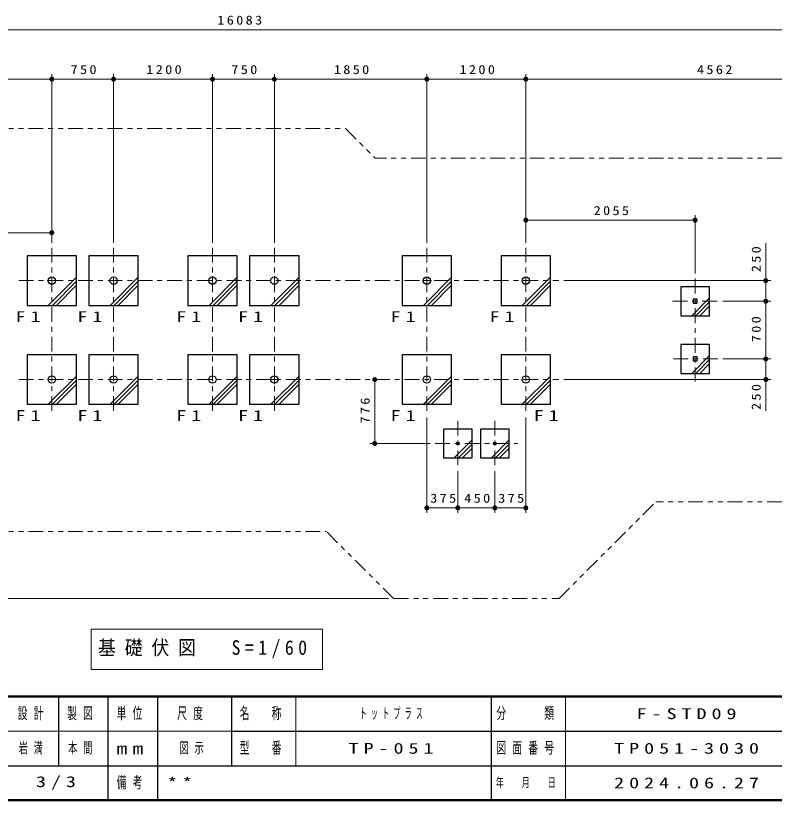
# Model space of a CAD drawing. Units: millimetres on the paper, scale 1:60. Extents: x -385 to 0, y -594 to 267.
# Drawn here: x -231.1 to -77.8, y -594 to -435.3 of the extents above; entities that cross this region are included whole.
import ezdxf

# ---------------------------------------------------------------- set-up
doc = ezdxf.new("R2010")
doc.units = ezdxf.units.MM
doc.linetypes.add('USER2', pattern=[6, 3, -1, 1, -1])
doc.linetypes.add('USER3', pattern=[8, 3, -1, 1, -1, 1, -1])
doc.layers.add('1_60', color=2, linetype='Continuous', lineweight=25)
doc.layers.add('LY_3', color=7, linetype='Continuous', lineweight=13)
doc.layers.add('LY_4', color=7, linetype='Continuous')
doc.styles.add('ＭＳ ゴシック', font='')
doc.styles.get('ＭＳ ゴシック').set_extended_font_data('MS Gothic')

# ---------------------------------------------------------------- blocks, each defined once
blk = doc.blocks.new('filled_dot')
at = {"color": 0, "linetype": 'Continuous', "lineweight": -2, "const_width": 1.25}
blk.add_lwpolyline([(-0.625, 0, 1), (0.625, 0, 1)], format="xyb", close=True, dxfattribs=at)

msp = doc.modelspace()

# ---------------------------------------------------------------- linework, layer by layer
at = {"layer": '1_60', "color": 7, "lineweight": 13}
for p, q in [((-320.041, -438.14), (-51.989, -438.14)), ((-223.848, -481.224), (-223.848, -447.14)), ((-211.348, -481.224), (-211.348, -447.14)), ((-191.348, -481.224), (-191.348, -447.14)), ((-178.848, -481.224), (-178.848, -447.14)), ((-148.015, -481.224), (-148.015, -447.14)), ((-128.015, -481.224), (-128.015, -447.14)), ((-320.041, -448.14), (-223.848, -448.14)), ((-223.848, -448.14), (-211.348, -448.14)), ((-211.348, -448.14), (-191.348, -448.14)), ((-191.348, -448.14), (-178.848, -448.14)), ((-178.848, -448.14), (-148.015, -448.14)), ((-148.015, -448.14), (-128.015, -448.14)), ((-128.015, -448.14), (-51.989, -448.14)), ((-93.76, -487.474), (-93.76, -475.66)), ((-128.015, -476.66), (-93.76, -476.66)), ((-282.541, -479.198), (-223.848, -479.198)), ((-79.486, -481.322), (-79.486, -493.057)), ((-218.848, -488.187), (-224.551, -493.89)), ((-206.348, -488.187), (-212.051, -493.89)), ((-186.348, -488.187), (-192.051, -493.89)), ((-173.848, -488.187), (-179.551, -493.89)), ((-143.014, -488.187), (-148.718, -493.89)), ((-123.014, -488.187), (-128.718, -493.89)), ((-218.848, -489.012), (-223.726, -493.89)), ((-218.848, -489.837), (-222.901, -493.89)), ((-206.348, -489.012), (-211.226, -493.89)), ((-206.348, -489.837), (-210.401, -493.89)), ((-186.348, -489.012), (-191.226, -493.89)), ((-186.348, -489.837), (-190.401, -493.89)), ((-173.848, -489.012), (-178.726, -493.89)), ((-173.848, -489.837), (-177.901, -493.89)), ((-143.014, -489.012), (-147.893, -493.89)), ((-143.014, -489.837), (-147.068, -493.89)), ((-123.014, -489.012), (-127.893, -493.89)), ((-123.014, -489.837), (-127.068, -493.89)), ((-120.348, -488.89), (-78.486, -488.89)), ((-90.843, -492.354), (-94.463, -495.974)), ((-90.843, -493.179), (-93.638, -495.974)), ((-88.176, -493.057), (-78.486, -493.057)), ((-79.486, -493.057), (-79.486, -504.724)), ((-90.843, -494.004), (-92.813, -495.974)), ((-90.843, -504.02), (-94.463, -507.64)), ((-90.843, -504.845), (-93.638, -507.64)), ((-90.843, -505.67), (-92.813, -507.64)), ((-88.176, -504.724), (-78.486, -504.724)), ((-79.486, -504.724), (-79.486, -515.194)), ((-218.848, -508.187), (-224.551, -513.89)), ((-218.848, -509.012), (-223.726, -513.89)), ((-206.348, -508.187), (-212.051, -513.89)), ((-206.348, -509.012), (-211.226, -513.89)), ((-186.348, -508.187), (-192.051, -513.89)), ((-186.348, -509.012), (-191.226, -513.89)), ((-173.848, -508.187), (-179.551, -513.89)), ((-173.848, -509.012), (-178.726, -513.89)), ((-158.556, -521.824), (-158.556, -508.89)), ((-143.014, -508.187), (-148.718, -513.89)), ((-143.014, -509.012), (-147.893, -513.89)), ((-123.014, -508.187), (-128.718, -513.89)), ((-123.014, -509.012), (-127.893, -513.89)), ((-120.348, -508.89), (-78.486, -508.89)), ((-218.848, -509.837), (-222.901, -513.89)), ((-206.348, -509.837), (-210.401, -513.89)), ((-186.348, -509.837), (-190.401, -513.89)), ((-173.848, -509.837), (-177.901, -513.89)), ((-143.014, -509.837), (-147.068, -513.89)), ((-123.014, -509.837), (-127.068, -513.89)), ((-148.015, -516.557), (-148.015, -535.842)), ((-128.015, -516.557), (-128.015, -535.842)), ((-147.348, -521.824), (-159.556, -521.824)), ((-138.848, -521.12), (-142.468, -524.74)), ((-138.848, -521.945), (-141.643, -524.74)), ((-131.348, -521.12), (-134.968, -524.74)), ((-131.348, -521.945), (-134.143, -524.74)), ((-138.848, -522.77), (-140.818, -524.74)), ((-131.348, -522.77), (-133.318, -524.74)), ((-141.765, -527.407), (-141.765, -535.842)), ((-134.265, -527.407), (-134.265, -535.842)), ((-141.765, -534.842), (-148.015, -534.842)), ((-134.265, -534.842), (-141.765, -534.842)), ((-128.015, -534.842), (-134.265, -534.842)), ((-155.735, -553.204), (-331.041, -553.204)), ((-215.9, -559.393), (-215.9, -567.526)), ((-169.1, -559.393), (-215.9, -559.393)), ((-169.1, -567.526), (-169.1, -559.393)), ((-215.9, -567.526), (-169.1, -567.526))]:
    msp.add_line(p, q, dxfattribs=at)
at = {"layer": '1_60', "linetype": 'USER3', "lineweight": 13}
for p, q in [((-236.56, -458.14), (-164.444, -458.14)), ((-164.444, -458.14), (-158.444, -464.14)), ((-68.197, -464.14), (-158.444, -464.14)), ((-121.294, -553.204), (-101.73, -533.64)), ((-68.197, -533.64), (-101.73, -533.64)), ((-236.56, -539.64), (-168.299, -539.64)), ((-154.735, -553.204), (-168.299, -539.64)), ((-154.735, -553.204), (-121.294, -553.204))]:
    msp.add_line(p, q, dxfattribs=at)
at = {"layer": '1_60', "color": 7, "linetype": 'USER2', "lineweight": 13}
for p, q in [((-223.848, -482.224), (-223.848, -515.557)), ((-211.348, -482.224), (-211.348, -515.557)), ((-191.348, -482.224), (-191.348, -515.557)), ((-178.848, -482.224), (-178.848, -515.557)), ((-148.015, -482.224), (-148.015, -515.557)), ((-128.015, -482.224), (-128.015, -515.557)), ((-191.348, -487.981), (-191.348, -489.799)), ((-178.848, -487.981), (-178.848, -489.799)), ((-93.76, -488.474), (-93.76, -509.307)), ((-230.515, -488.89), (-121.348, -488.89)), ((-224.757, -488.89), (-222.939, -488.89)), ((-148.924, -488.89), (-147.105, -488.89)), ((-98.343, -493.057), (-89.176, -493.057)), ((-89.176, -504.724), (-98.343, -504.724)), ((-230.515, -508.89), (-121.348, -508.89)), ((-177.939, -508.89), (-179.757, -508.89)), ((-178.848, -509.799), (-178.848, -507.981)), ((-141.765, -517.24), (-141.765, -526.407)), ((-134.265, -517.24), (-134.265, -526.407)), ((-146.348, -521.824), (-129.681, -521.824))]:
    msp.add_line(p, q, dxfattribs=at)
at = {"layer": '1_60', "color": 7}
for p, q in [((-218.848, -483.89), (-228.848, -483.89)), ((-228.848, -483.89), (-228.848, -493.89)), ((-218.848, -493.89), (-218.848, -483.89)), ((-206.348, -483.89), (-216.348, -483.89)), ((-216.348, -483.89), (-216.348, -493.89)), ((-206.348, -493.89), (-206.348, -483.89)), ((-186.348, -483.89), (-196.348, -483.89)), ((-196.348, -483.89), (-196.348, -493.89)), ((-186.348, -493.89), (-186.348, -483.89)), ((-173.848, -483.89), (-183.848, -483.89)), ((-183.848, -483.89), (-183.848, -493.89)), ((-173.848, -493.89), (-173.848, -483.89)), ((-143.014, -483.89), (-153.015, -483.89)), ((-153.015, -483.89), (-153.015, -493.89)), ((-143.014, -493.89), (-143.014, -483.89)), ((-123.014, -483.89), (-133.015, -483.89)), ((-133.015, -483.89), (-133.015, -493.89)), ((-123.014, -493.89), (-123.014, -483.89)), ((-90.843, -490.14), (-96.676, -490.14)), ((-96.676, -490.14), (-96.676, -495.974)), ((-90.843, -495.974), (-90.843, -490.14)), ((-228.848, -493.89), (-218.848, -493.89)), ((-216.348, -493.89), (-206.348, -493.89)), ((-196.348, -493.89), (-186.348, -493.89)), ((-183.848, -493.89), (-173.848, -493.89)), ((-153.015, -493.89), (-143.014, -493.89)), ((-133.015, -493.89), (-123.014, -493.89)), ((-96.676, -495.974), (-90.843, -495.974)), ((-90.843, -501.807), (-96.676, -501.807)), ((-96.676, -501.807), (-96.676, -507.64)), ((-90.843, -507.64), (-90.843, -501.807)), ((-218.848, -503.89), (-228.848, -503.89)), ((-228.848, -503.89), (-228.848, -513.89)), ((-218.848, -513.89), (-218.848, -503.89)), ((-206.348, -503.89), (-216.348, -503.89)), ((-216.348, -503.89), (-216.348, -513.89)), ((-206.348, -513.89), (-206.348, -503.89)), ((-186.348, -503.89), (-196.348, -503.89)), ((-196.348, -503.89), (-196.348, -513.89)), ((-186.348, -513.89), (-186.348, -503.89)), ((-173.848, -503.89), (-183.848, -503.89)), ((-183.848, -503.89), (-183.848, -513.89)), ((-173.848, -513.89), (-173.848, -503.89)), ((-143.014, -503.89), (-153.015, -503.89)), ((-153.015, -503.89), (-153.015, -513.89)), ((-143.014, -513.89), (-143.014, -503.89)), ((-123.014, -503.89), (-133.015, -503.89)), ((-133.015, -503.89), (-133.015, -513.89)), ((-123.014, -513.89), (-123.014, -503.89)), ((-96.676, -507.64), (-90.843, -507.64)), ((-228.848, -513.89), (-218.848, -513.89)), ((-216.348, -513.89), (-206.348, -513.89)), ((-196.348, -513.89), (-186.348, -513.89)), ((-183.848, -513.89), (-173.848, -513.89)), ((-153.015, -513.89), (-143.014, -513.89)), ((-133.015, -513.89), (-123.014, -513.89)), ((-138.848, -518.907), (-144.681, -518.907)), ((-144.681, -518.907), (-144.681, -524.74)), ((-138.848, -524.74), (-138.848, -518.907)), ((-131.348, -518.907), (-137.181, -518.907)), ((-137.181, -518.907), (-137.181, -524.74)), ((-131.348, -524.74), (-131.348, -518.907)), ((-144.681, -524.74), (-138.848, -524.74)), ((-137.181, -524.74), (-131.348, -524.74))]:
    msp.add_line(p, q, dxfattribs=at)
for points in [[(-94.176, -492.64), (-94.176, -493.474), (-93.343, -493.474), (-93.343, -492.64)], [(-94.176, -504.307), (-94.176, -505.14), (-93.343, -505.14), (-93.343, -504.307)]]:
    msp.add_lwpolyline(points, close=True, dxfattribs=at)
for centre, radius in [((-223.848, -488.89), 0.743), ((-211.348, -488.89), 0.743), ((-191.348, -488.89), 0.743), ((-178.848, -488.89), 0.743), ((-148.015, -488.89), 0.743), ((-128.015, -488.89), 0.743), ((-223.848, -508.89), 0.743), ((-211.348, -508.89), 0.743), ((-191.348, -508.89), 0.743), ((-178.848, -508.89), 0.743), ((-148.015, -508.89), 0.743), ((-128.015, -508.89), 0.743), ((-141.765, -521.824), 0.283), ((-134.265, -521.824), 0.283)]:
    msp.add_circle(centre, radius, dxfattribs=at)
at = {"layer": 'LY_3', "lineweight": 50}
for p, q in [((-385, -573), (0, -573)), ((-385, -594), (0, -594))]:
    msp.add_line(p, q, dxfattribs=at)
at = {"layer": 'LY_3', "color": 211, "lineweight": 25}
for p, q in [((-222.5, -573), (-222.5, -587)), ((-212.5, -573), (-212.5, -594)), ((-202.5, -573), (-202.5, -587)), ((-187.5, -573), (-187.5, -587)), ((-135, -573), (-135, -594)), ((-187.5, -580), (-70, -580)), ((-242.5, -587), (0, -587))]:
    msp.add_line(p, q, dxfattribs=at)
at = {"layer": 'LY_3'}
for p, q in [((-174.5, -573), (-174.5, -587)), ((-120, -573), (-120, -594)), ((-242.5, -580), (-187.5, -580))]:
    msp.add_line(p, q, dxfattribs=at)
at = {"layer": 'LY_3', "lineweight": 25}
msp.add_line((-202.5, -587), (-202.5, -594), dxfattribs=at)

# ---------------------------------------------------------------- block references
at = {"layer": '1_60', "color": 7, "lineweight": 13, "xscale": 0.4, "yscale": 0.4}
for p, rotation in [((-223.848, -448.14), 180), ((-211.348, -448.14), 180), ((-191.348, -448.14), 180), ((-178.848, -448.14), 180), ((-148.015, -448.14), 180), ((-128.015, -448.14), 180), ((-93.76, -476.66), 180), ((-223.848, -479.198), 180), ((-79.486, -488.89), 270), ((-79.486, -493.057), 90), ((-79.486, -493.057), 270), ((-79.486, -504.724), 90), ((-79.486, -504.724), 270), ((-158.556, -508.89), 270), ((-79.486, -508.89), 90), ((-158.556, -521.824), 90), ((-141.765, -534.842), 180), ((-134.265, -534.842), 180), ((-128.015, -534.842), 180)]:
    msp.add_blockref('filled_dot', p, dxfattribs=dict(at, rotation=rotation))
for p in [(-223.848, -448.14), (-211.348, -448.14), (-191.348, -448.14), (-178.848, -448.14), (-148.015, -448.14), (-128.015, -448.14), (-128.015, -476.66), (-148.015, -534.842), (-141.765, -534.842), (-134.265, -534.842)]:
    msp.add_blockref('filled_dot', p, dxfattribs=at)

# ---------------------------------------------------------------- texts
at = {"layer": '1_60', "color": 7, "style": 'ＭＳ ゴシック'}
for s, insert, char_height, attachment_point in [('\\T1.33;\\W1.15;16083', (-185.603, -437.14), 1.833, 8), ('\\T1.33;\\W1.15;750', (-217.183, -447.14), 1.833, 8), ('\\T1.33;\\W1.15;1200', (-200.927, -447.14), 1.833, 8), ('\\T1.33;\\W1.15;750', (-184.683, -447.14), 1.833, 8), ('\\T1.33;\\W1.15;1850', (-163.008, -447.14), 1.833, 8), ('\\T1.33;\\W1.15;1200', (-137.594, -447.14), 1.833, 8), ('\\T1.33;\\W1.15;4562', (-89.585, -447.14), 1.833, 8), ('\\T1.33;\\W1.15;2055', (-110.478, -475.66), 1.833, 8), ('\\T1.5;\\W1.35;F1', (-231.176, -496.172), 2.199, 4), ('\\T1.5;\\W1.35;F1', (-218.676, -496.172), 2.199, 4), ('\\T1.5;\\W1.35;F1', (-198.676, -496.172), 2.199, 4), ('\\T1.5;\\W1.35;F1', (-186.176, -496.172), 2.199, 4), ('\\T1.5;\\W1.35;F1', (-155.343, -496.172), 2.199, 4), ('\\T1.5;\\W1.35;F1', (-135.343, -496.172), 2.199, 4), ('\\T1.5;\\W1.35;F1', (-231.176, -516.172), 2.199, 4), ('\\T1.5;\\W1.35;F1', (-218.676, -516.172), 2.199, 4), ('\\T1.5;\\W1.35;F1', (-198.676, -516.172), 2.199, 4), ('\\T1.5;\\W1.35;F1', (-186.176, -516.172), 2.199, 4), ('\\T1.5;\\W1.35;F1', (-155.343, -516.172), 2.199, 4), ('\\T1.5;\\W1.35;F1', (-126.417, -516.172), 2.199, 4), ('\\T1.33;\\W1.15;375', (-144.473, -533.842), 1.833, 8), ('\\T1.33;\\W1.15;450', (-137.599, -533.842), 1.833, 8), ('\\T1.33;\\W1.15;375', (-130.723, -533.842), 1.833, 8), ('\\T1.5;\\W0.9;基礎伏図\u3000S=1/60', (-214.5, -563.459), 2.933, 4)]:
    msp.add_mtext(s, dxfattribs=dict(at, insert=insert, char_height=char_height, attachment_point=attachment_point))
at = {"layer": '1_60', "color": 7, "char_height": 1.833, "attachment_point": 8, "rotation": 90, "style": 'ＭＳ ゴシック'}
for s, insert in [('\\T1.33;\\W1.15;250', (-80.486, -484.322)), ('\\T1.33;\\W1.15;700', (-80.486, -498.474)), ('\\T1.33;\\W1.15;250', (-80.486, -512.194)), ('\\T1.33;\\W1.15;776', (-159.556, -514.94))]:
    msp.add_mtext(s, dxfattribs=dict(at, insert=insert))
at = {"layer": 'LY_3', "color": 4, "attachment_point": 5, "style": 'ＭＳ ゴシック'}
for s, insert, char_height in [('\\T1.64;\\W0.6;設計', (-227.5, -576.5), 2.346), ('\\T1.64;\\W0.6;製図', (-217.5, -576.5), 2.346), ('\\T1.64;\\W0.6;単位', (-207.5, -576.5), 2.346), ('\\T1.64;\\W0.6;尺度', (-195.25, -576.5), 2.346), ('\\T1.64;\\W0.6;名\u3000称', (-181, -576.5), 2.346), ('\\T1.64;\\W0.6;分\u3000\u3000類', (-127.5, -576.5), 2.346), ('\\T1.64;\\W0.6;型\u3000番', (-181, -583.5), 2.346), ('\\T1.64;\\W0.6;図面番号', (-127.5, -583.5), 2.346), ('\\T1.5;\\W1.35;mm', (-207.5, -583.5), 2.346), ('\\T1.64;\\W0.6;備考', (-207.5, -590.5), 2.346), ('\\T1.64;\\W0.6;年\u3000月\u3000日', (-127.5, -590.5), 1.906)]:
    msp.add_mtext(s, dxfattribs=dict(at, insert=insert, char_height=char_height))
at = {"layer": 'LY_4', "char_height": 2.199, "style": 'ＭＳ ゴシック'}
for s, insert, attachment_point in [('\\T1.64;\\W0.45;トットプラス', (-154.75, -576.5), 5), ('\\T1.5;\\W1.35;F-STD09', (-95, -576.5), 5), ('\\T1.64;\\W0.6;岩満', (-227.5, -583.5), 5), ('\\T1.64;\\W0.6;本間', (-217.5, -583.5), 5), ('\\T1.64;\\W0.6;図示', (-198, -583.5), 4), ('\\T1.5;\\W1.35;TP-051', (-154.75, -583.5), 5), ('\\T1.5;\\W1.35;TP051-3030', (-95, -583.5), 5), ('\\T1.5;\\W1.35;3/3', (-222.5, -590.5), 5), ('\\T1.5;\\W1.35;**', (-200.5, -590.5), 4), ('\\T1.5;\\W1.35;2024.06.27', (-95, -590.5), 5)]:
    msp.add_mtext(s, dxfattribs=dict(at, insert=insert, attachment_point=attachment_point))

doc.saveas('drawing.dxf')
